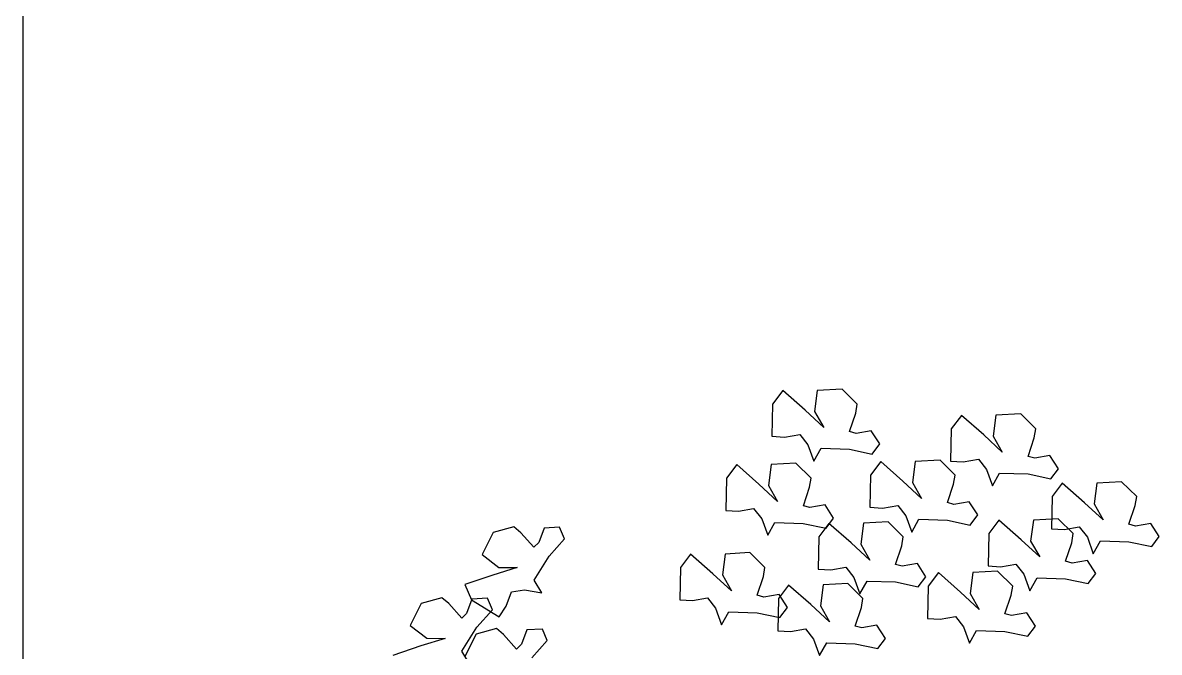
# Model space of a CAD drawing. Header units: millimetres. Extents: x -4017 to 59953, y -688 to 66564.
# Drawn here: x 16348 to 17848, y 17944 to 18775 of the extents above; entities that cross this region are included whole.
import ezdxf

# ---------------------------------------------------------------- set-up
doc = ezdxf.new("R2010")
doc.units = ezdxf.units.MM
doc.layers.add('www.cad-blocks.net', color=7, linetype='Continuous')

# ---------------------------------------------------------------- blocks, each defined once
blk = doc.blocks.new('A$C516926BB')
blk.add_line((18.8071, 38.5194), (18.8071, 0))
blk = doc.blocks.new('A$C6903679C')
for p, q in [((0.6591, 1.5552), (0.6457, 1.5374)), ((0.6884, 1.5293), (0.6591, 1.5552)), ((0.7046, 1.5553), (0.7011, 1.5277)), ((0.7374, 1.5571), (0.7046, 1.5553)), ((0.7573, 1.5374), (0.7374, 1.5571)), ((0.6457, 1.5374), (0.6448, 1.4948)), ((0.7553, 1.5255), (0.7573, 1.5374)), ((0.7131, 1.5066), (0.6884, 1.5293)), ((0.7011, 1.5277), (0.7131, 1.5066)), ((0.7471, 1.501), (0.7553, 1.5255)), ((0.8948, 1.5225), (0.8814, 1.5048)), ((0.9242, 1.4967), (0.8948, 1.5225)), ((0.9404, 1.5227), (0.9368, 1.4951)), ((0.9731, 1.5245), (0.9404, 1.5227)), ((0.993, 1.5048), (0.9731, 1.5245)), ((0.7557, 1.4986), (0.7471, 1.501)), ((0.7758, 1.502), (0.7557, 1.4986)), ((0.7871, 1.4847), (0.7758, 1.502)), ((0.8814, 1.5048), (0.8805, 1.4621)), ((0.991, 1.4929), (0.993, 1.5048)), ((0.6448, 1.4948), (0.6615, 1.4938)), ((0.6615, 1.4938), (0.6816, 1.4973)), ((0.6816, 1.4973), (0.6922, 1.4837)), ((0.9488, 1.474), (0.9242, 1.4967)), ((0.9368, 1.4951), (0.9488, 1.474)), ((0.9828, 1.4683), (0.991, 1.4929)), ((0.6922, 1.4837), (0.7001, 1.4619)), ((0.7001, 1.4619), (0.7095, 1.479)), ((0.7095, 1.479), (0.747, 1.4777)), ((0.747, 1.4777), (0.777, 1.4714)), ((0.777, 1.4714), (0.7871, 1.4847)), ((0.5982, 1.4574), (0.5848, 1.4396)), ((0.6275, 1.4315), (0.5982, 1.4574)), ((0.6437, 1.4575), (0.6401, 1.4299)), ((0.6764, 1.4593), (0.6437, 1.4575)), ((0.6964, 1.4396), (0.6764, 1.4593)), ((0.7884, 1.4615), (0.7749, 1.4437)), ((0.8177, 1.4356), (0.7884, 1.4615)), ((0.8339, 1.4616), (0.8303, 1.434)), ((0.8666, 1.4634), (0.8339, 1.4616)), ((0.8865, 1.4437), (0.8666, 1.4634)), ((0.8805, 1.4621), (0.8972, 1.4612)), ((0.8972, 1.4612), (0.9173, 1.4647)), ((0.9173, 1.4647), (0.9279, 1.4511)), ((0.9915, 1.4659), (0.9828, 1.4683)), ((1.0116, 1.4694), (0.9915, 1.4659)), ((1.0228, 1.452), (1.0116, 1.4694)), ((0.7749, 1.4437), (0.774, 1.4011)), ((0.8845, 1.4318), (0.8865, 1.4437)), ((0.9279, 1.4511), (0.9358, 1.4293)), ((0.9358, 1.4293), (0.9452, 1.4463)), ((0.9452, 1.4463), (0.9827, 1.4451)), ((0.9827, 1.4451), (1.0128, 1.4388)), ((1.0128, 1.4388), (1.0228, 1.452)), ((0.5848, 1.4396), (0.5839, 1.397)), ((0.6522, 1.4088), (0.6275, 1.4315)), ((0.6401, 1.4299), (0.6522, 1.4088)), ((0.6862, 1.4031), (0.6943, 1.4277)), ((0.6943, 1.4277), (0.6964, 1.4396)), ((0.8423, 1.4129), (0.8177, 1.4356)), ((0.8303, 1.434), (0.8423, 1.4129)), ((0.8763, 1.4073), (0.8845, 1.4318)), ((1.0279, 1.433), (1.0145, 1.4152)), ((1.0573, 1.4071), (1.0279, 1.433)), ((1.0735, 1.4331), (1.0699, 1.4055)), ((1.1062, 1.4349), (1.0735, 1.4331)), ((1.1261, 1.4152), (1.1062, 1.4349)), ((1.0145, 1.4152), (1.0136, 1.3726)), ((1.1241, 1.4033), (1.1261, 1.4152)), ((0.5839, 1.397), (0.6005, 1.396)), ((0.6005, 1.396), (0.6206, 1.3995)), ((0.6206, 1.3995), (0.6312, 1.3859)), ((0.6948, 1.4007), (0.6862, 1.4031)), ((0.7149, 1.4042), (0.6948, 1.4007)), ((0.7262, 1.3869), (0.7149, 1.4042)), ((0.774, 1.4011), (0.7907, 1.4001)), ((0.7907, 1.4001), (0.8108, 1.4036)), ((0.8108, 1.4036), (0.8214, 1.39)), ((0.885, 1.4049), (0.8763, 1.4073)), ((0.9051, 1.4083), (0.885, 1.4049)), ((0.9163, 1.391), (0.9051, 1.4083)), ((1.0819, 1.3844), (1.0573, 1.4071)), ((1.0699, 1.4055), (1.0819, 1.3844)), ((1.1159, 1.3787), (1.1241, 1.4033)), ((0.6312, 1.3859), (0.6392, 1.3641)), ((0.6392, 1.3641), (0.6486, 1.3811)), ((0.6486, 1.3811), (0.6861, 1.3799)), ((0.7161, 1.3736), (0.7262, 1.3869)), ((0.7655, 1.3801), (0.7619, 1.3525)), ((0.7982, 1.3819), (0.7655, 1.3801)), ((0.8181, 1.3622), (0.7982, 1.3819)), ((0.8214, 1.39), (0.8294, 1.3682)), ((0.8294, 1.3682), (0.8388, 1.3853)), ((0.8388, 1.3853), (0.8763, 1.384)), ((0.8763, 1.384), (0.9063, 1.3777)), ((0.9063, 1.3777), (0.9163, 1.391)), ((0.9442, 1.384), (0.9308, 1.3663)), ((0.9736, 1.3582), (0.9442, 1.384)), ((0.9898, 1.3842), (0.9862, 1.3566)), ((1.0225, 1.386), (0.9898, 1.3842)), ((1.0424, 1.3663), (1.0225, 1.386)), ((0.277, 1.3679), (0.2622, 1.3387)), ((0.304, 1.3753), (0.277, 1.3679)), ((0.3134, 1.3676), (0.304, 1.3753)), ((0.3305, 1.3483), (0.3134, 1.3676)), ((0.344, 1.3737), (0.3369, 1.3546)), ((0.3646, 1.3748), (0.344, 1.3737)), ((0.3711, 1.3594), (0.3646, 1.3748)), ((0.6861, 1.3799), (0.7161, 1.3736)), ((0.7199, 1.3799), (0.7065, 1.3622)), ((0.7493, 1.3541), (0.7199, 1.3799)), ((0.9308, 1.3663), (0.9299, 1.3236)), ((1.0136, 1.3726), (1.0303, 1.3716)), ((1.0303, 1.3716), (1.0504, 1.3751)), ((1.0404, 1.3544), (1.0424, 1.3663)), ((1.0504, 1.3751), (1.061, 1.3615)), ((1.1246, 1.3763), (1.1159, 1.3787)), ((1.1447, 1.3798), (1.1246, 1.3763)), ((1.1559, 1.3624), (1.1447, 1.3798)), ((0.3369, 1.3546), (0.3305, 1.3483)), ((0.3506, 1.3366), (0.3711, 1.3594)), ((0.7065, 1.3622), (0.7056, 1.3195)), ((0.7739, 1.3313), (0.7493, 1.3541)), ((0.7619, 1.3525), (0.7739, 1.3313)), ((0.8079, 1.3257), (0.8161, 1.3502)), ((0.8161, 1.3502), (0.8181, 1.3622)), ((0.9982, 1.3355), (0.9736, 1.3582)), ((0.9862, 1.3566), (0.9982, 1.3355)), ((1.0322, 1.3298), (1.0404, 1.3544)), ((1.061, 1.3615), (1.0689, 1.3397)), ((1.0689, 1.3397), (1.0783, 1.3567)), ((1.0783, 1.3567), (1.1158, 1.3555)), ((1.1158, 1.3555), (1.1459, 1.3492)), ((1.1459, 1.3492), (1.1559, 1.3624)), ((0.2622, 1.3387), (0.2843, 1.3218)), ((0.3308, 1.3047), (0.3506, 1.3366)), ((0.5374, 1.3393), (0.5239, 1.3215)), ((0.5667, 1.3134), (0.5374, 1.3393)), ((0.5829, 1.3394), (0.5793, 1.3118)), ((0.6156, 1.3412), (0.5829, 1.3394)), ((0.6355, 1.3215), (0.6156, 1.3412)), ((0.3086, 1.3216), (0.2766, 1.3117)), ((0.2843, 1.3218), (0.3086, 1.3216)), ((0.5239, 1.3215), (0.523, 1.2789)), ((0.6335, 1.3096), (0.6355, 1.3215)), ((0.7223, 1.3186), (0.7424, 1.3221)), ((0.7424, 1.3221), (0.753, 1.3085)), ((0.8166, 1.3233), (0.8079, 1.3257)), ((0.8367, 1.3268), (0.8166, 1.3233)), ((0.8479, 1.3094), (0.8367, 1.3268)), ((0.9299, 1.3236), (0.9466, 1.3227)), ((0.9466, 1.3227), (0.9667, 1.3262)), ((0.9667, 1.3262), (0.9773, 1.3126)), ((1.0409, 1.3274), (1.0322, 1.3298)), ((1.061, 1.3309), (1.0409, 1.3274)), ((1.0722, 1.3135), (1.061, 1.3309)), ((0.2766, 1.3117), (0.2396, 1.2992)), ((0.5913, 1.2907), (0.5667, 1.3134)), ((0.5793, 1.3118), (0.5913, 1.2907)), ((0.6253, 1.285), (0.6335, 1.3096)), ((0.7056, 1.3195), (0.7223, 1.3186)), ((0.753, 1.3085), (0.7609, 1.2867)), ((0.8379, 1.2962), (0.8479, 1.3094)), ((0.8644, 1.3148), (0.8509, 1.297)), ((0.8937, 1.2889), (0.8644, 1.3148)), ((0.9099, 1.3149), (0.9063, 1.2873)), ((0.9426, 1.3167), (0.9099, 1.3149)), ((0.9625, 1.297), (0.9426, 1.3167)), ((0.9773, 1.3126), (0.9852, 1.2908)), ((0.9852, 1.2908), (0.9946, 1.3078)), ((0.9946, 1.3078), (1.0321, 1.3066)), ((1.0321, 1.3066), (1.0622, 1.3003)), ((1.0622, 1.3003), (1.0722, 1.3135)), ((0.2396, 1.2992), (0.2482, 1.2787)), ((0.3009, 1.2897), (0.318, 1.2921)), ((0.318, 1.2921), (0.3409, 1.2881)), ((0.3409, 1.2881), (0.3308, 1.3047)), ((0.6667, 1.2985), (0.6533, 1.2807)), ((0.696, 1.2726), (0.6667, 1.2985)), ((0.7122, 1.2987), (0.7087, 1.271)), ((0.7449, 1.3004), (0.7122, 1.2987)), ((0.7649, 1.2807), (0.7449, 1.3004)), ((0.7609, 1.2867), (0.7703, 1.3037)), ((0.7703, 1.3037), (0.8078, 1.3025)), ((0.8078, 1.3025), (0.8379, 1.2962)), ((0.8509, 1.297), (0.8501, 1.2544)), ((0.9605, 1.2851), (0.9625, 1.297)), ((0.2089, 1.2816), (0.1819, 1.2742)), ((0.2182, 1.2739), (0.2089, 1.2816)), ((0.2488, 1.28), (0.2418, 1.2609)), ((0.2482, 1.2787), (0.2847, 1.2566)), ((0.2695, 1.2811), (0.2488, 1.28)), ((0.276, 1.2657), (0.2695, 1.2811)), ((0.2939, 1.2706), (0.3009, 1.2897)), ((0.523, 1.2789), (0.5397, 1.2779)), ((0.5397, 1.2779), (0.5598, 1.2814)), ((0.5598, 1.2814), (0.5704, 1.2678)), ((0.634, 1.2826), (0.6253, 1.285)), ((0.6541, 1.2861), (0.634, 1.2826)), ((0.6533, 1.2807), (0.6524, 1.2381)), ((0.6653, 1.2688), (0.6541, 1.2861)), ((0.7628, 1.2688), (0.7649, 1.2807)), ((0.9183, 1.2662), (0.8937, 1.2889)), ((0.9063, 1.2873), (0.9183, 1.2662)), ((0.9523, 1.2605), (0.9605, 1.2851)), ((0.1819, 1.2742), (0.1671, 1.245)), ((0.2354, 1.2546), (0.2182, 1.2739)), ((0.2418, 1.2609), (0.2354, 1.2546)), ((0.2555, 1.2429), (0.276, 1.2657)), ((0.2847, 1.2566), (0.2939, 1.2706)), ((0.5704, 1.2678), (0.5784, 1.246)), ((0.5784, 1.246), (0.5878, 1.263)), ((0.5878, 1.263), (0.6253, 1.2618)), ((0.6253, 1.2618), (0.6553, 1.2555)), ((0.6553, 1.2555), (0.6653, 1.2688)), ((0.7207, 1.2499), (0.696, 1.2726)), ((0.7087, 1.271), (0.7207, 1.2499)), ((0.7547, 1.2443), (0.7628, 1.2688)), ((0.961, 1.2581), (0.9523, 1.2605)), ((0.9811, 1.2616), (0.961, 1.2581)), ((0.9924, 1.2443), (0.9811, 1.2616)), ((0.1671, 1.245), (0.1892, 1.2281)), ((0.7834, 1.2453), (0.7633, 1.2419)), ((0.7947, 1.228), (0.7834, 1.2453)), ((0.8501, 1.2544), (0.8667, 1.2534)), ((0.8667, 1.2534), (0.8868, 1.2569)), ((0.8868, 1.2569), (0.8974, 1.2433)), ((0.2357, 1.211), (0.2555, 1.2429)), ((0.2542, 1.2335), (0.2393, 1.2043)), ((0.2812, 1.241), (0.2542, 1.2335)), ((0.2905, 1.2332), (0.2812, 1.241)), ((0.3077, 1.2139), (0.2905, 1.2332)), ((0.3211, 1.2393), (0.3141, 1.2202)), ((0.3418, 1.2404), (0.3211, 1.2393)), ((0.3482, 1.2251), (0.3418, 1.2404)), ((0.6524, 1.2381), (0.6691, 1.2372)), ((0.6691, 1.2372), (0.6891, 1.2406)), ((0.6891, 1.2406), (0.6998, 1.2271)), ((0.7633, 1.2419), (0.7547, 1.2443)), ((0.8974, 1.2433), (0.9054, 1.2215)), ((0.9054, 1.2215), (0.9148, 1.2385)), ((0.9148, 1.2385), (0.9523, 1.2373)), ((0.9523, 1.2373), (0.9823, 1.231)), ((0.9823, 1.231), (0.9924, 1.2443)), ((0.1815, 1.218), (0.1445, 1.2055)), ((0.2135, 1.2279), (0.1815, 1.218)), ((0.1892, 1.2281), (0.2135, 1.2279)), ((0.3141, 1.2202), (0.3077, 1.2139)), ((0.3277, 1.2022), (0.3482, 1.2251)), ((0.6998, 1.2271), (0.7077, 1.2052)), ((0.7077, 1.2052), (0.7171, 1.2223)), ((0.7171, 1.2223), (0.7546, 1.221)), ((0.7546, 1.221), (0.7846, 1.2147)), ((0.7846, 1.2147), (0.7947, 1.228)), ((0.2457, 1.1944), (0.2357, 1.211))]:
    blk.add_line(p, q)

msp = doc.modelspace()

# ---------------------------------------------------------------- block references
at = {"xscale": 1000, "yscale": 1000, "zscale": 1000}
msp.add_blockref('A$C6903679C', (16692.4, 16734.5), dxfattribs=at)
at = {"layer": 'www.cad-blocks.net', "color": 155, "true_color": 0x546d8e, "xscale": 1000, "yscale": 1000, "zscale": 1000}
msp.add_blockref('A$C516926BB', (-2458.7, 9375.6), dxfattribs=at)

doc.saveas('drawing.dxf')
